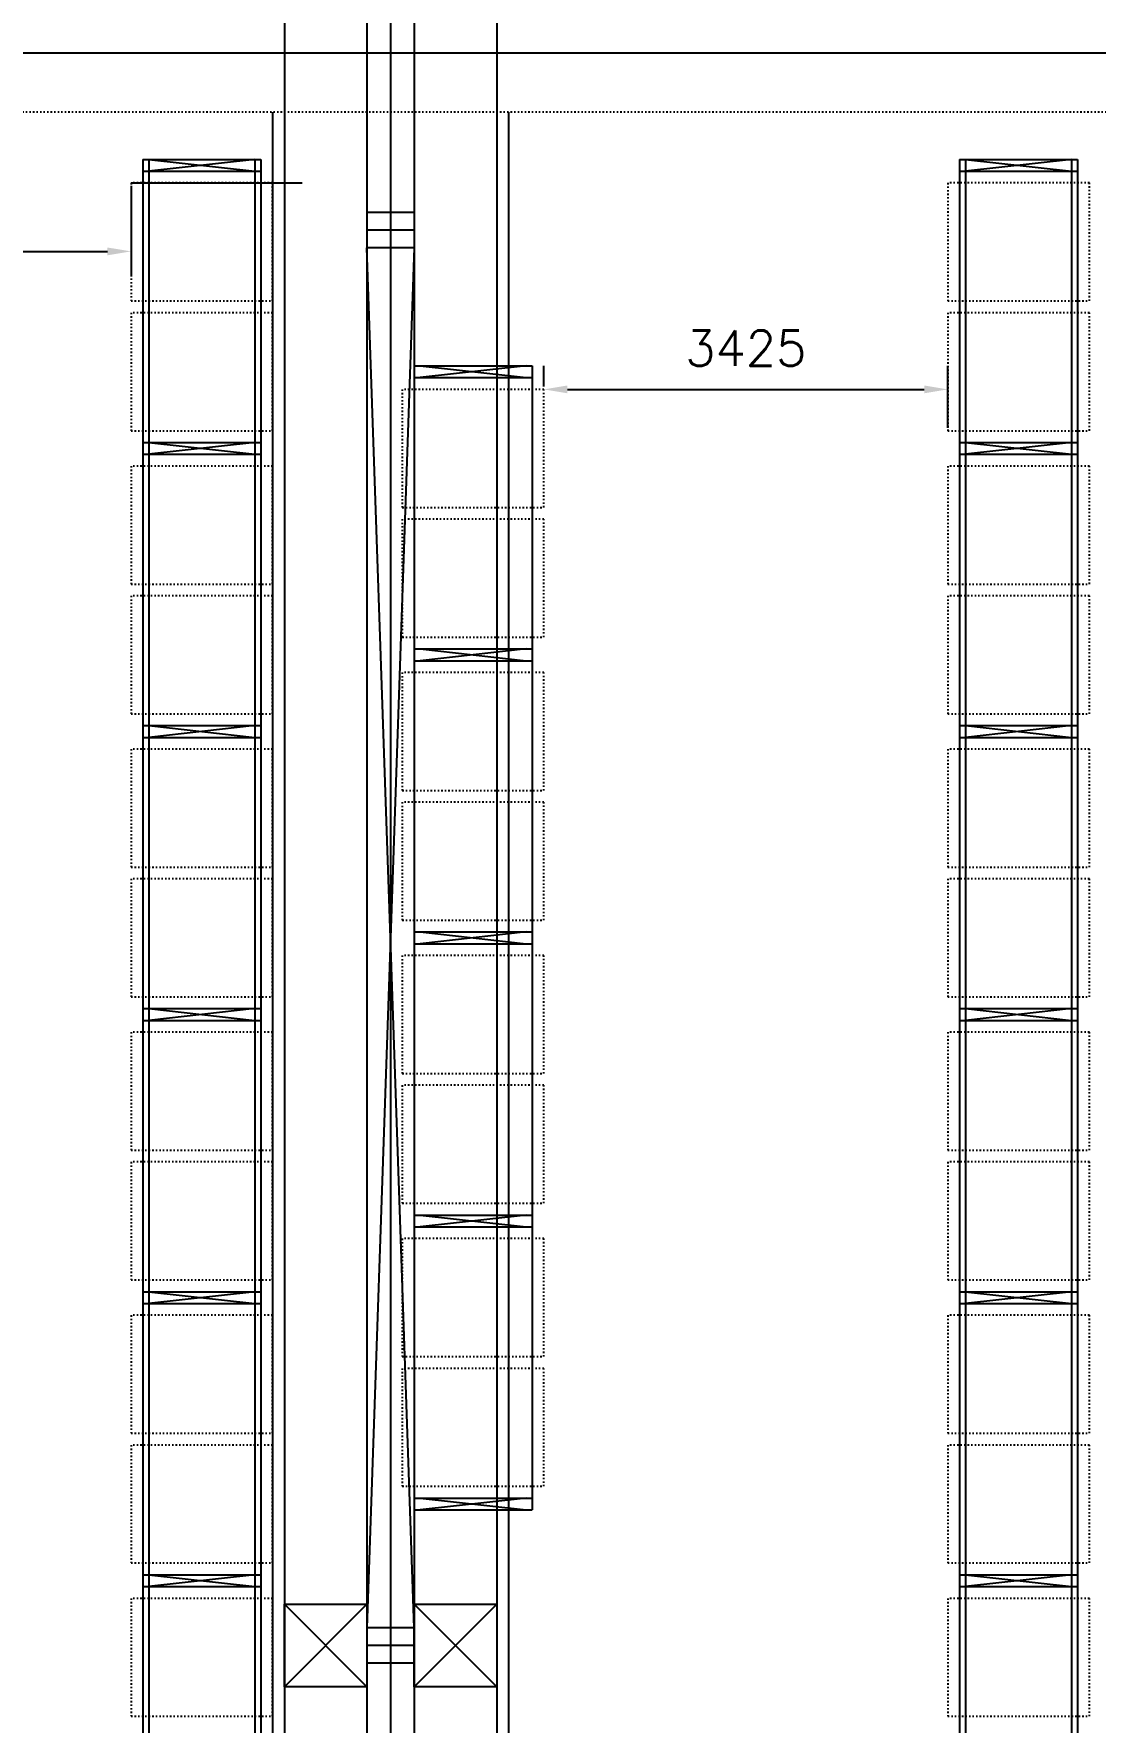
# Model space of a CAD drawing. Header units: millimetres. Extents: x 6622 to 532820, y 3370 to 359312.
# Drawn here: x 477925 to 486925, y 304390 to 318705 of the extents above; entities that cross this region are included whole.
import ezdxf

# ---------------------------------------------------------------- set-up
doc = ezdxf.new("R2010")
doc.units = ezdxf.units.MM
doc.linetypes.add('ACAD_ISO03W100', pattern=[30, 12, -18])
doc.styles.get("Standard").update_dxf_attribs({"font": 'txt', "bigfont": 'gbcbig.shx'})
doc.dimstyles.new('副本 ISO-25', dxfattribs={"dimtxt": 300, "dimasz": 200, "dimexe": 200, "dimexo": 25, "dimgap": 200, "dimtad": 1, "dimtxsty": 'Standard', "dimcen": 2.5, "dimadec": 0, "dimazin": 0, "dimtfac": 1, "dimtmove": 0, "dimatfit": 3, "dimfxl": 1, "dimarcsym": 0})

# ---------------------------------------------------------------- blocks, each defined once
blk = doc.blocks.new('货架')
at = {"color": 6}
for p, q in [((213640, 135175), (214640, 135175)), ((213640, 135175), (213640, 115875)), ((213690, 135175), (213690, 115875)), ((213690, 135175), (214590, 135075)), ((214590, 135175), (213690, 135075)), ((214590, 135175), (214590, 115875)), ((214640, 135175), (214640, 115875)), ((213640, 135075), (214640, 135075)), ((213640, 132775), (214640, 132775)), ((213690, 132775), (214590, 132675)), ((214590, 132775), (213690, 132675)), ((213640, 132675), (214640, 132675)), ((213640, 130375), (214640, 130375)), ((213640, 130275), (214640, 130275)), ((213690, 130375), (214590, 130275)), ((214590, 130375), (213690, 130275)), ((213640, 127975), (214640, 127975)), ((213640, 127875), (214640, 127875)), ((213690, 127975), (214590, 127875)), ((214590, 127975), (213690, 127875)), ((213640, 125575), (214640, 125575)), ((213690, 125575), (214590, 125475)), ((214590, 125575), (213690, 125475)), ((213640, 125475), (214640, 125475)), ((213640, 123175), (214640, 123175)), ((213690, 123175), (214590, 123075)), ((214590, 123175), (213690, 123075)), ((213640, 123075), (214640, 123075))]:
    blk.add_line(p, q, dxfattribs=at)
at = {"color": 3, "linetype": 'ACAD_ISO03W100'}
for points in [[(213540, 134975), (213540, 133975), (214740, 133975), (214740, 134975)], [(213540, 133875), (213540, 132875), (214740, 132875), (214740, 133875)], [(213540, 132575), (213540, 131575), (214740, 131575), (214740, 132575)], [(213540, 131475), (213540, 130475), (214740, 130475), (214740, 131475)], [(213540, 130175), (213540, 129175), (214740, 129175), (214740, 130175)], [(213540, 129075), (213540, 128075), (214740, 128075), (214740, 129075)], [(213540, 127775), (213540, 126775), (214740, 126775), (214740, 127775)], [(213540, 126675), (213540, 125675), (214740, 125675), (214740, 126675)], [(213540, 125375), (213540, 124375), (214740, 124375), (214740, 125375)], [(213540, 124275), (213540, 123275), (214740, 123275), (214740, 124275)], [(213540, 122975), (213540, 121975), (214740, 121975), (214740, 122975)]]:
    blk.add_lwpolyline(points, close=True, dxfattribs=at)
blk = doc.blocks.new('梁下货架')
at = {"color": 6}
for p, q in [((104760, 67430), (104760, 57730)), ((104760, 67430), (105760, 67430)), ((104810, 67430), (105710, 67330)), ((105710, 67430), (104810, 67330)), ((105760, 67430), (105760, 57730)), ((104760, 67330), (105760, 67330)), ((104760, 65030), (105760, 65030)), ((104810, 65030), (105710, 64930)), ((105710, 65030), (104810, 64930)), ((104760, 64930), (105760, 64930)), ((104760, 62630), (105760, 62630)), ((104810, 62630), (105710, 62530)), ((105710, 62630), (104810, 62530)), ((104760, 62530), (105760, 62530)), ((104760, 60230), (105760, 60230)), ((104760, 60130), (105760, 60130)), ((104810, 60230), (105710, 60130)), ((105710, 60230), (104810, 60130)), ((104760, 57830), (105760, 57830)), ((104760, 57730), (105760, 57730)), ((104810, 57830), (105710, 57730)), ((105710, 57830), (104810, 57730))]:
    blk.add_line(p, q, dxfattribs=at)
at = {"color": 3, "linetype": 'ACAD_ISO03W100'}
for points in [[(104660, 67230), (104660, 66230), (105860, 66230), (105860, 67230)], [(104660, 66130), (104660, 65130), (105860, 65130), (105860, 66130)], [(104660, 64830), (104660, 63830), (105860, 63830), (105860, 64830)], [(104660, 63730), (104660, 62730), (105860, 62730), (105860, 63730)], [(104660, 62430), (104660, 61430), (105860, 61430), (105860, 62430)], [(104660, 61330), (104660, 60330), (105860, 60330), (105860, 61330)], [(104660, 60030), (104660, 59030), (105860, 59030), (105860, 60030)], [(104660, 58930), (104660, 57930), (105860, 57930), (105860, 58930)]]:
    blk.add_lwpolyline(points, close=True, dxfattribs=at)
blk = doc.blocks.new('*D386')
at = {"color": 0, "lineweight": -2, "transparency": 16777216}
for p, q in [((482250, 315715), (482250, 315890)), ((485675, 315365), (485675, 315890)), ((482450, 315690), (485475, 315690))]:
    blk.add_line(p, q, dxfattribs=at)
at = {"color": 0, "transparency": 16777216}
for points in [[(482450, 315723), (482450, 315657), (482250, 315690)], [(485475, 315723), (485475, 315657), (485675, 315690)]]:
    blk.add_solid(points, dxfattribs=at)
at = {"layer": 'Defpoints', "color": 0, "transparency": 16777216}
for p in [(482250, 315690), (485675, 315690), (485675, 315340)]:
    blk.add_point(p, dxfattribs=at)
at = {"color": 0, "transparency": 16777216, "insert": (483962, 316040), "char_height": 300, "attachment_point": 5}
blk.add_mtext('3425', dxfattribs=at)
blk = doc.blocks.new('*D389')
at = {"color": 0, "lineweight": -2, "transparency": 16777216}
for p, q in [((475250, 317415), (475250, 316660)), ((478750, 317415), (478750, 316660)), ((475450, 316860), (478550, 316860))]:
    blk.add_line(p, q, dxfattribs=at)
at = {"color": 0, "transparency": 16777216}
for points in [[(475450, 316893), (475450, 316827), (475250, 316860)], [(478550, 316893), (478550, 316827), (478750, 316860)]]:
    blk.add_solid(points, dxfattribs=at)
at = {"layer": 'Defpoints', "color": 0, "transparency": 16777216}
for p in [(475250, 317440), (478750, 317440), (478750, 316860)]:
    blk.add_point(p, dxfattribs=at)
at = {"color": 0, "transparency": 16777216, "insert": (477000, 317210), "char_height": 300, "attachment_point": 5}
blk.add_mtext('3500', dxfattribs=at)

msp = doc.modelspace()

# ---------------------------------------------------------------- linework, layer by layer
at = {"color": 1}
for p, q in [((480049.961, 329042.777), (480049.961, 259042.777)), ((481850, 329040), (481850, 259040))]:
    msp.add_line(p, q, dxfattribs=at)
at = {"color": 4}
for p, q in [((480750, 329040), (480750, 259040)), ((480950, 329040), (480950, 259040)), ((481150, 329040), (481150, 259040)), ((481150, 317190), (480750, 317190)), ((481150, 317040), (480750, 317040)), ((481150, 316890), (480750, 316890)), ((481150, 305190), (480750, 316890)), ((481150, 316890), (480750, 305190)), ((481150, 305190), (480750, 305190)), ((481150, 305040), (480750, 305040)), ((481150, 304890), (480750, 304890))]:
    msp.add_line(p, q, dxfattribs=at)
msp.add_line((518450, 318540), (388450, 318540))
at = {"color": 2, "linetype": 'ACAD_ISO03W100'}
msp.add_line((517950, 318040), (388950, 318040), dxfattribs=at)
at = {"color": 2}
for p, q in [((479950, 318040), (479950, 268040)), ((481950, 318040), (481950, 268040))]:
    msp.add_line(p, q, dxfattribs=at)
at = {"color": 0}
for p, q in [((478750, 317440), (480200, 317440)), ((480750, 304690), (480050, 305390)), ((480050, 304690), (480750, 305390)), ((481850, 304690), (481150, 305390)), ((481150, 304690), (481850, 305390))]:
    msp.add_line(p, q, dxfattribs=at)
for points in [[(480050, 305390), (480750, 305390), (480750, 304690), (480050, 304690)], [(481150, 305390), (481850, 305390), (481850, 304690), (481150, 304690)]]:
    msp.add_lwpolyline(points, close=True, dxfattribs=at)

# ---------------------------------------------------------------- block references
for name, p in [('货架', (265210, 182465)), ('货架', (272135, 182465)), ('梁下货架', (376390, 248460))]:
    msp.add_blockref(name, p, dxfattribs=at)

# ---------------------------------------------------------------- dimensions: what is measured, and where the dimension line sits
for base, p1, p2, picture, middle in [((478750, 316860), (475250, 317440), (478750, 317440), '*D389', (477000, 317210)), ((485675, 315690), (482250, 315690), (485675, 315340), '*D386', (483962.5, 316040))]:
    dim = msp.add_linear_dim(base=base, p1=p1, p2=p2, dimstyle='副本 ISO-25', dxfattribs=at)
    dim.commit()
    dim.dimension.update_dxf_attribs({"geometry": picture, "text_midpoint": middle})

doc.saveas('drawing.dxf')
